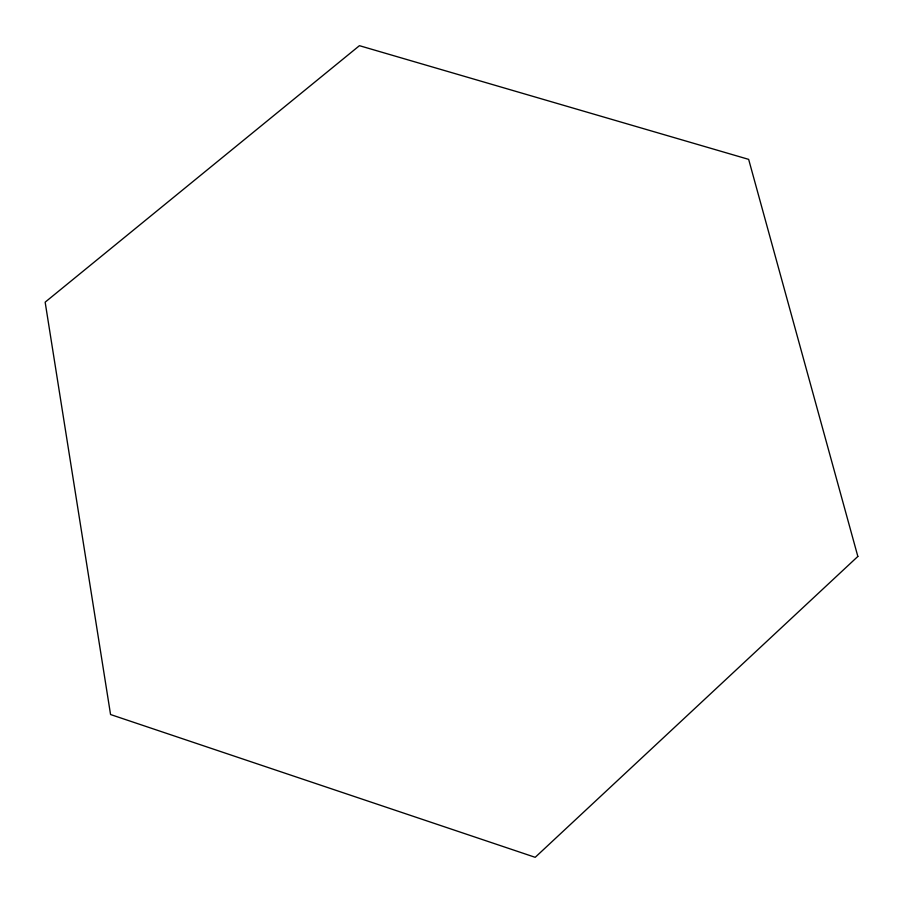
<?xml version="1.0" encoding="UTF-8"?>
<svg xmlns="http://www.w3.org/2000/svg" width="903" height="903" viewBox="0 0 903 903"><rect width="100%" height="100%" fill="white"/><g stroke="black" fill="none" stroke-linecap="round" stroke-linejoin="round"><path stroke-width="1.35" d="M857.85 556.451L535.197 857.319L110.561 714.533L45.15 302.166L359.439 45.681L748.655 159.368L857.85 556.451"/></g></svg>
